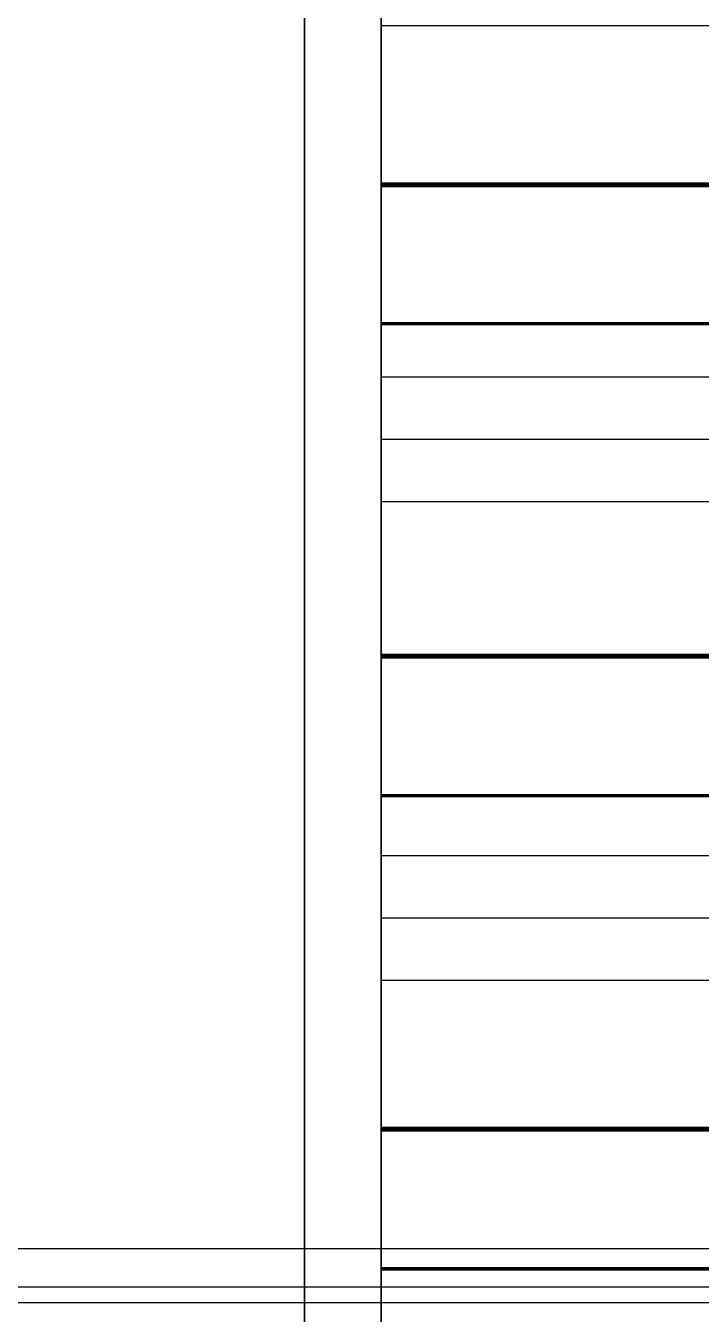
# Model space of a CAD drawing. Header units: millimetres. Extents: x -85 to 1059, y -155 to 155.
# Drawn here: x 998.18 to 1002.59, y 19.82 to 28.23 of the extents above; entities that cross this region are included whole.
import ezdxf

# ---------------------------------------------------------------- set-up
doc = ezdxf.new("R2010")
doc.units = ezdxf.units.MM
doc.header["$MEASUREMENT"] = 0
doc.layers.add('Default', color=7, linetype='Continuous', true_color=0x000000)

msp = doc.modelspace()

# ---------------------------------------------------------------- linework, layer by layer
at = {"layer": 'Default'}
for points, knots in [([(1000, 0, -154), (1000, -154, -154), (1000, -154), (1000, -154, 154), (1000, 0, 154), (1000, 154, 154), (1000, 154), (1000, 154, -154), (1000, 0, -154)], [0, 0, 0, 241.902634, 241.902634, 483.805269, 483.805269, 725.707903, 725.707903, 967.610537, 967.610537, 967.610537]), ([(1000, 0, -150), (1000, -150, -150), (1000, -150), (1000, -150, 150), (1000, 0, 150), (1000, 150, 150), (1000, 150), (1000, 150, -150), (1000, 0, -150)], [0, 0, 0, 235.619449, 235.619449, 471.238898, 471.238898, 706.858347, 706.858347, 942.477796, 942.477796, 942.477796])]:
    msp.add_rational_spline(points, [1, 0.707106781187, 1, 0.707106781187, 1, 0.707106781187, 1, 0.707106781187, 1], degree=2, knots=knots, dxfattribs=at)
for points, degree, knots in [([(1000.5, 0.0018, 150.0005), (1000.5, 82.8446, 150.0005), (1000.5, 150.0018, 82.8432), (1000.5, 150.0018, 0.0004), (1000.5, 150.0018, -82.8427), (1000.5, 82.8446, -150), (1000.5, 0.0018, -150), (1000.5, -82.8411, -150), (1000.5, -149.9983, -82.8427), (1000.5, -149.9983, 0.0004), (1000.5, -149.9983, 82.8432), (1000.5, -82.8411, 150.0005), (1000.5, 0.0018, 150.0005)], 3, [-5, -5, -5, -5, -4, -4, -4, -3, -3, -3, -2, -2, -2, -1, -1, -1, -1]), ([(1000.5, 0.3488, 139.7504), (1000.5, -76.9709, 139.7504), (1000.5, -139.6511, 77.0702), (1000.5, -139.6511, -0.2498), (1000.5, -139.6511, -77.5699), (1000.5, -76.9709, -140.2497), (1000.5, 0.3488, -140.2497), (1000.5, 77.6689, -140.2497), (1000.5, 140.349, -77.5699), (1000.5, 140.349, -0.2498), (1000.5, 140.349, 77.0702), (1000.5, 77.6689, 139.7504), (1000.5, 0.3488, 139.7504)], 3, [20636, 20636, 20636, 20636, 20637, 20637, 20637, 20638, 20638, 20638, 20639, 20639, 20639, 20640, 20640, 20640, 20640]), ([(1000.5, 0.0018, 140.0004), (1000.5, -77.318, 140.0004), (1000.5, -139.9981, 77.3202), (1000.5, -139.9981, 0.0002), (1000.5, -139.9981, -77.3199), (1000.5, -77.318, -139.9997), (1000.5, 0.0018, -139.9997), (1000.5, 77.3215, -139.9997), (1000.5, 140.002, -77.3199), (1000.5, 140.002, 0.0002), (1000.5, 140.002, 77.3202), (1000.5, 77.3215, 140.0004), (1000.5, 0.0018, 140.0004)], 3, [-1, -1, -1, -1, 0, 0, 0, 1, 1, 1, 2, 2, 2, 3, 3, 3, 3]), ([(1000.5, 28.2419, -152.7159), (1000.5, 28.2373, -152.7078), (1000.5, 28.2327, -152.6997), (1000.5, 28.2058, -152.6533), (1000.5, 28.1788, -152.6069), (1000.5, 28.152, -152.5607), (1000.5, 28.1251, -152.5145), (1000.5, 28.0987, -152.4686), (1000.5, 28.0722, -152.4228), (1000.5, 28.0458, -152.3769), (1000.5, 28.0193, -152.3311), (1000.5, 27.9934, -152.2856), (1000.5, 27.9675, -152.24), (1000.5, 27.9417, -152.1947), (1000.5, 27.9159, -152.1494), (1000.5, 27.8904, -152.1042), (1000.5, 27.8648, -152.0591), (1000.5, 27.8392, -152.0141), (1000.5, 27.8136, -151.9691), (1000.5, 27.7888, -151.9245), (1000.5, 27.7639, -151.8799), (1000.5, 27.7389, -151.8354), (1000.5, 27.7138, -151.791), (1000.5, 27.6895, -151.7467), (1000.5, 27.6651, -151.7024), (1000.5, 27.6406, -151.6583), (1000.5, 27.6161, -151.6142), (1000.5, 27.5919, -151.5703), (1000.5, 27.5678, -151.5264), (1000.5, 27.5439, -151.4828), (1000.5, 27.5201, -151.4392), (1000.5, 27.4965, -151.3957), (1000.5, 27.4729, -151.3521), (1000.5, 27.4494, -151.3089), (1000.5, 27.4259, -151.2657), (1000.5, 27.4028, -151.2228), (1000.5, 27.3797, -151.1799), (1000.5, 27.3566, -151.1371), (1000.5, 27.3335, -151.0942), (1000.5, 27.3108, -151.0519), (1000.5, 27.288, -151.0096), (1000.5, 27.2656, -150.9672), (1000.5, 27.2432, -150.9249), (1000.5, 27.2243, -150.8887), (1000.5, 27.2055, -150.8526)], 2, [9784, 9784, 9784, 9785, 9785, 9786, 9786, 9787, 9787, 9788, 9788, 9789, 9789, 9790, 9790, 9791, 9791, 9792, 9792, 9793, 9793, 9794, 9794, 9795, 9795, 9796, 9796, 9797, 9797, 9798, 9798, 9799, 9799, 9800, 9800, 9801, 9801, 9802, 9802, 9803, 9803, 9804, 9804, 9805, 9805, 9806, 9806, 9806]), ([(1000.5, 27.2055, 150.3533), (1000.5, 27.2243, 150.3891), (1000.5, 27.2432, 150.4249), (1000.5, 27.2656, 150.4673), (1000.5, 27.288, 150.5096), (1000.5, 27.3108, 150.5521), (1000.5, 27.3335, 150.5946), (1000.5, 27.3566, 150.6377), (1000.5, 27.3797, 150.6807), (1000.5, 27.4028, 150.7234), (1000.5, 27.4259, 150.7661), (1000.5, 27.4494, 150.8095), (1000.5, 27.4729, 150.8529), (1000.5, 27.4965, 150.8963), (1000.5, 27.5201, 150.9396), (1000.5, 27.5439, 150.983), (1000.5, 27.5678, 151.0264), (1000.5, 27.5919, 151.0705), (1000.5, 27.6161, 151.1146), (1000.5, 27.6406, 151.1587), (1000.5, 27.6651, 151.2028), (1000.5, 27.6895, 151.2469), (1000.5, 27.7138, 151.291), (1000.5, 27.7389, 151.3355), (1000.5, 27.7639, 151.3799), (1000.5, 27.7888, 151.4247), (1000.5, 27.8136, 151.4695), (1000.5, 27.8392, 151.5143), (1000.5, 27.8648, 151.5591), (1000.5, 27.8904, 151.6043), (1000.5, 27.9159, 151.6494), (1000.5, 27.9417, 151.6949), (1000.5, 27.9675, 151.7405), (1000.5, 27.9934, 151.786), (1000.5, 28.0193, 151.8315), (1000.5, 28.0458, 151.8772), (1000.5, 28.0722, 151.9228), (1000.5, 28.0987, 151.9691), (1000.5, 28.1251, 152.0153), (1000.5, 28.152, 152.0615), (1000.5, 28.1788, 152.1077), (1000.5, 28.2058, 152.1537), (1000.5, 28.2327, 152.1998)], 2, [648, 648, 648, 649, 649, 650, 650, 651, 651, 652, 652, 653, 653, 654, 654, 655, 655, 656, 656, 657, 657, 658, 658, 659, 659, 660, 660, 661, 661, 662, 662, 663, 663, 664, 664, 665, 665, 666, 666, 667, 667, 668, 668, 669, 669, 669]), ([(1000.5, 27.2055, -150.8526), (1000.5, 27.2023, -150.8476), (1000.5, 27.1991, -150.8427), (1000.5, 27.1977, -150.8406), (1000.5, 27.1963, -150.8385)], 2, [9806, 9806, 9806, 9807.5, 9807.5, 9809, 9809, 9809]), ([(1000.5, 26.2939, 150.4835), (1000.5, 26.4389, 150.4585), (1000.5, 26.5839, 150.4334), (1000.5, 26.7375, 150.4064), (1000.5, 26.8911, 150.3794), (1000.5, 27.0363, 150.3539), (1000.5, 27.1815, 150.3283)], 2, [636, 636, 636, 637, 637, 638, 638, 639, 639, 639]), ([(1000.5, 27.1815, -150.8279), (1000.5, 27.0363, -150.8536), (1000.5, 26.8911, -150.8794), (1000.5, 26.7375, -150.9062), (1000.5, 26.5839, -150.933), (1000.5, 26.4389, -150.9582), (1000.5, 26.2939, -150.9835)], 2, [9815, 9815, 9815, 9816, 9816, 9817, 9817, 9818, 9818, 9818]), ([(1000.5, 25.9383, 152.6196), (1000.5, 25.9399, 152.6106), (1000.5, 25.9414, 152.6016), (1000.5, 25.9512, 152.5488), (1000.5, 25.9609, 152.4961), (1000.5, 25.9702, 152.4434), (1000.5, 25.9795, 152.3906), (1000.5, 25.9889, 152.3384), (1000.5, 25.9982, 152.2862), (1000.5, 26.0076, 152.2342), (1000.5, 26.0169, 152.1821), (1000.5, 26.0258, 152.1304), (1000.5, 26.0346, 152.0788), (1000.5, 26.0434, 152.0274), (1000.5, 26.0522, 151.9761), (1000.5, 26.061, 151.9251), (1000.5, 26.0699, 151.8742), (1000.5, 26.0785, 151.8232), (1000.5, 26.0871, 151.7722), (1000.5, 26.0954, 151.7214), (1000.5, 26.1037, 151.6706), (1000.5, 26.112, 151.6203), (1000.5, 26.1203, 151.5701), (1000.5, 26.1282, 151.5201), (1000.5, 26.1362, 151.4702), (1000.5, 26.1441, 151.4207), (1000.5, 26.1521, 151.3711), (1000.5, 26.1598, 151.3215), (1000.5, 26.1676, 151.272), (1000.5, 26.1752, 151.2229), (1000.5, 26.1827, 151.1739), (1000.5, 26.1903, 151.125), (1000.5, 26.1979, 151.0762), (1000.5, 26.2052, 151.0275), (1000.5, 26.2124, 150.9788), (1000.5, 26.2196, 150.9306), (1000.5, 26.2268, 150.8825), (1000.5, 26.2339, 150.8343), (1000.5, 26.241, 150.7862), (1000.5, 26.248, 150.7386), (1000.5, 26.2551, 150.6909), (1000.5, 26.2618, 150.6435), (1000.5, 26.2685, 150.596), (1000.5, 26.2743, 150.5556), (1000.5, 26.2801, 150.5153)], 2, [605, 605, 605, 606, 606, 607, 607, 608, 608, 609, 609, 610, 610, 611, 611, 612, 612, 613, 613, 614, 614, 615, 615, 616, 616, 617, 617, 618, 618, 619, 619, 620, 620, 621, 621, 622, 622, 623, 623, 624, 624, 625, 625, 626, 626, 627, 627, 627]), ([(1000.5, 26.2801, -151.0148), (1000.5, 26.2743, -151.0551), (1000.5, 26.2685, -151.0953), (1000.5, 26.2618, -151.1427), (1000.5, 26.2551, -151.1902), (1000.5, 26.248, -151.238), (1000.5, 26.241, -151.2858), (1000.5, 26.2339, -151.3338), (1000.5, 26.2268, -151.3817), (1000.5, 26.2196, -151.4301), (1000.5, 26.2124, -151.4784), (1000.5, 26.2052, -151.5269), (1000.5, 26.1979, -151.5754), (1000.5, 26.1903, -151.6244), (1000.5, 26.1827, -151.6735), (1000.5, 26.1752, -151.7225), (1000.5, 26.1676, -151.7716), (1000.5, 26.1598, -151.8209), (1000.5, 26.1521, -151.8703), (1000.5, 26.1441, -151.9201), (1000.5, 26.1362, -151.9698), (1000.5, 26.1282, -152.0199), (1000.5, 26.1203, -152.07), (1000.5, 26.112, -152.1203), (1000.5, 26.1037, -152.1705), (1000.5, 26.0954, -152.2212), (1000.5, 26.0871, -152.2718), (1000.5, 26.0785, -152.3226), (1000.5, 26.0699, -152.3734), (1000.5, 26.061, -152.4245), (1000.5, 26.0522, -152.4757), (1000.5, 26.0434, -152.527), (1000.5, 26.0346, -152.5784), (1000.5, 26.0258, -152.6302), (1000.5, 26.0169, -152.6821), (1000.5, 26.0076, -152.7339), (1000.5, 25.9982, -152.7858), (1000.5, 25.9889, -152.8382), (1000.5, 25.9795, -152.8906), (1000.5, 25.9702, -152.9431), (1000.5, 25.9609, -152.9957), (1000.5, 25.9512, -153.0483), (1000.5, 25.9414, -153.1008), (1000.5, 25.9399, -153.11), (1000.5, 25.9383, -153.1192)], 2, [9827, 9827, 9827, 9828, 9828, 9829, 9829, 9830, 9830, 9831, 9831, 9832, 9832, 9833, 9833, 9834, 9834, 9835, 9835, 9836, 9836, 9837, 9837, 9838, 9838, 9839, 9839, 9840, 9840, 9841, 9841, 9842, 9842, 9843, 9843, 9844, 9844, 9845, 9845, 9846, 9846, 9847, 9847, 9848, 9848, 9849, 9849, 9849]), ([(1000.5, 24.1275, 150.8694), (1000.5, 24.1458, 150.906), (1000.5, 24.1642, 150.9425), (1000.5, 24.1859, 150.9852), (1000.5, 24.2075, 151.0278), (1000.5, 24.2292, 151.0709), (1000.5, 24.2509, 151.1139), (1000.5, 24.2732, 151.157), (1000.5, 24.2954, 151.2), (1000.5, 24.3176, 151.2436), (1000.5, 24.3398, 151.2871), (1000.5, 24.3624, 151.3309), (1000.5, 24.385, 151.3746), (1000.5, 24.4079, 151.4184), (1000.5, 24.4309, 151.4621), (1000.5, 24.4536, 151.5066), (1000.5, 24.4764, 151.551), (1000.5, 24.4996, 151.5951), (1000.5, 24.5229, 151.6392), (1000.5, 24.5464, 151.6838), (1000.5, 24.5698, 151.7285), (1000.5, 24.5937, 151.7733), (1000.5, 24.6175, 151.8181), (1000.5, 24.6413, 151.8629), (1000.5, 24.6651, 151.9077), (1000.5, 24.6891, 151.9528), (1000.5, 24.7131, 151.998), (1000.5, 24.7376, 152.0435), (1000.5, 24.7621, 152.089), (1000.5, 24.7868, 152.1349), (1000.5, 24.8115, 152.1807), (1000.5, 24.8364, 152.2266), (1000.5, 24.8612, 152.2724), (1000.5, 24.8863, 152.3185), (1000.5, 24.9113, 152.3645), (1000.5, 24.9366, 152.4107), (1000.5, 24.9618, 152.4569), (1000.5, 24.9875, 152.5035), (1000.5, 25.0133, 152.5501), (1000.5, 25.039, 152.5968), (1000.5, 25.0648, 152.6436), (1000.5, 25.0909, 152.6905), (1000.5, 25.117, 152.7374), (1000.5, 25.1214, 152.7453), (1000.5, 25.1258, 152.7533)], 2, [581, 581, 581, 582, 582, 583, 583, 584, 584, 585, 585, 586, 586, 587, 587, 588, 588, 589, 589, 590, 590, 591, 591, 592, 592, 593, 593, 594, 594, 595, 595, 596, 596, 597, 597, 598, 598, 599, 599, 600, 600, 601, 601, 602, 602, 603, 603, 603]), ([(1000.5, 25.1258, -153.2529), (1000.5, 25.1214, -153.2448), (1000.5, 25.117, -153.2366), (1000.5, 25.0909, -153.1899), (1000.5, 25.0648, -153.1432), (1000.5, 25.039, -153.0964), (1000.5, 25.0133, -153.0497), (1000.5, 24.9875, -153.0031), (1000.5, 24.9618, -152.9565), (1000.5, 24.9366, -152.9103), (1000.5, 24.9113, -152.8641), (1000.5, 24.8863, -152.8179), (1000.5, 24.8612, -152.7717), (1000.5, 24.8364, -152.7258), (1000.5, 24.8115, -152.68), (1000.5, 24.7868, -152.6343), (1000.5, 24.7621, -152.5886), (1000.5, 24.7376, -152.5433), (1000.5, 24.7131, -152.4979), (1000.5, 24.6891, -152.4528), (1000.5, 24.6651, -152.4076), (1000.5, 24.6413, -152.3626), (1000.5, 24.6175, -152.3177), (1000.5, 24.5937, -152.2729), (1000.5, 24.5698, -152.2281), (1000.5, 24.5464, -152.1834), (1000.5, 24.5229, -152.1388), (1000.5, 24.4996, -152.0945), (1000.5, 24.4764, -152.0503), (1000.5, 24.4536, -152.0062), (1000.5, 24.4309, -151.9621), (1000.5, 24.4079, -151.9181), (1000.5, 24.385, -151.8742), (1000.5, 24.3624, -151.8305), (1000.5, 24.3398, -151.7867), (1000.5, 24.3176, -151.7433), (1000.5, 24.2954, -151.6999), (1000.5, 24.2732, -151.6567), (1000.5, 24.2509, -151.6135), (1000.5, 24.2292, -151.5707), (1000.5, 24.2075, -151.5278), (1000.5, 24.1859, -151.4847), (1000.5, 24.1642, -151.4417), (1000.5, 24.1458, -151.4054), (1000.5, 24.1275, -151.369)], 2, [9851, 9851, 9851, 9852, 9852, 9853, 9853, 9854, 9854, 9855, 9855, 9856, 9856, 9857, 9857, 9858, 9858, 9859, 9859, 9860, 9860, 9861, 9861, 9862, 9862, 9863, 9863, 9864, 9864, 9865, 9865, 9866, 9866, 9867, 9867, 9868, 9868, 9869, 9869, 9870, 9870, 9871, 9871, 9872, 9872, 9873, 9873, 9873]), ([(1000.5, 23.2134, 150.9816), (1000.5, 23.3591, 150.9596), (1000.5, 23.5048, 150.9375), (1000.5, 23.6592, 150.9139), (1000.5, 23.8135, 150.8903), (1000.5, 23.959, 150.8671), (1000.5, 24.1045, 150.844)], 2, [569, 569, 569, 570, 570, 571, 571, 572, 572, 572]), ([(1000.5, 24.1045, -151.344), (1000.5, 23.959, -151.3667), (1000.5, 23.8135, -151.3895), (1000.5, 23.6592, -151.4133), (1000.5, 23.5048, -151.4371), (1000.5, 23.3591, -151.4592), (1000.5, 23.2134, -151.4812)], 2, [9882, 9882, 9882, 9883, 9883, 9884, 9884, 9885, 9885, 9885]), ([(1000.5, 23.2, 151.0067), (1000.5, 23.2007, 151.0042), (1000.5, 23.2014, 151.0017), (1000.5, 23.2021, 150.9993), (1000.5, 23.2028, 150.9968)], 2, [561, 561, 561, 562, 562, 563, 563, 563]), ([(1000.5, 23.2, -151.5066), (1000.5, 23.1931, -151.5497), (1000.5, 23.1863, -151.5927), (1000.5, 23.1783, -151.6401), (1000.5, 23.1704, -151.6876), (1000.5, 23.1624, -151.735), (1000.5, 23.1545, -151.7825), (1000.5, 23.1466, -151.8305), (1000.5, 23.1386, -151.8784), (1000.5, 23.1305, -151.9264), (1000.5, 23.1224, -151.9744), (1000.5, 23.1141, -152.0229), (1000.5, 23.1058, -152.0714), (1000.5, 23.0972, -152.1201), (1000.5, 23.0885, -152.1688), (1000.5, 23.0799, -152.2176), (1000.5, 23.0712, -152.2665), (1000.5, 23.0626, -152.3161), (1000.5, 23.054, -152.3656), (1000.5, 23.045, -152.415), (1000.5, 23.036, -152.4644), (1000.5, 23.027, -152.5143), (1000.5, 23.018, -152.5642), (1000.5, 23.0086, -152.6142), (1000.5, 22.9993, -152.6641), (1000.5, 22.9898, -152.7145), (1000.5, 22.9802, -152.765), (1000.5, 22.9709, -152.8156), (1000.5, 22.9615, -152.8662), (1000.5, 22.9517, -152.9174), (1000.5, 22.9418, -152.9685), (1000.5, 22.9319, -153.0197), (1000.5, 22.922, -153.0708), (1000.5, 22.912, -153.1223), (1000.5, 22.9019, -153.1738), (1000.5, 22.8917, -153.2255), (1000.5, 22.8815, -153.2772), (1000.5, 22.871, -153.3292), (1000.5, 22.8606, -153.3813), (1000.5, 22.8502, -153.4337), (1000.5, 22.8398, -153.4861), (1000.5, 22.8291, -153.5386), (1000.5, 22.8183, -153.5912), (1000.5, 22.8164, -153.6004), (1000.5, 22.8144, -153.6095)], 2, [9893, 9893, 9893, 9894.045455, 9894.045455, 9895.090909, 9895.090909, 9896.136364, 9896.136364, 9897.181818, 9897.181818, 9898.227273, 9898.227273, 9899.272727, 9899.272727, 9900.318182, 9900.318182, 9901.363636, 9901.363636, 9902.409091, 9902.409091, 9903.454545, 9903.454545, 9904.5, 9904.5, 9905.545455, 9905.545455, 9906.590909, 9906.590909, 9907.636364, 9907.636364, 9908.681818, 9908.681818, 9909.727273, 9909.727273, 9910.772727, 9910.772727, 9911.818182, 9911.818182, 9912.863636, 9912.863636, 9913.909091, 9913.909091, 9914.954545, 9914.954545, 9916, 9916, 9916]), ([(1000.5, 22.8144, 153.1103), (1000.5, 22.8164, 153.1009), (1000.5, 22.8183, 153.0916), (1000.5, 22.8291, 153.0392), (1000.5, 22.8398, 152.9868), (1000.5, 22.8502, 152.9344), (1000.5, 22.8606, 152.882), (1000.5, 22.871, 152.83), (1000.5, 22.8815, 152.778), (1000.5, 22.8917, 152.7259), (1000.5, 22.9019, 152.6739), (1000.5, 22.912, 152.6226), (1000.5, 22.922, 152.5712), (1000.5, 22.9319, 152.5199), (1000.5, 22.9418, 152.4686), (1000.5, 22.9517, 152.4176), (1000.5, 22.9615, 152.3666), (1000.5, 22.9709, 152.316), (1000.5, 22.9802, 152.2654), (1000.5, 22.9898, 152.2151), (1000.5, 22.9993, 152.1648), (1000.5, 23.0086, 152.1146), (1000.5, 23.018, 152.0643), (1000.5, 23.027, 152.0146), (1000.5, 23.036, 151.9648), (1000.5, 23.045, 151.9153), (1000.5, 23.054, 151.8657), (1000.5, 23.0626, 151.8165), (1000.5, 23.0712, 151.7673), (1000.5, 23.0799, 151.7184), (1000.5, 23.0885, 151.6695), (1000.5, 23.0972, 151.6205), (1000.5, 23.1058, 151.5715), (1000.5, 23.1141, 151.5233), (1000.5, 23.1224, 151.4752), (1000.5, 23.1305, 151.4268), (1000.5, 23.1386, 151.3785), (1000.5, 23.1466, 151.3307), (1000.5, 23.1545, 151.2829), (1000.5, 23.1624, 151.2353), (1000.5, 23.1704, 151.1876), (1000.5, 23.1783, 151.1406), (1000.5, 23.1863, 151.0935), (1000.5, 23.1926, 151.0531), (1000.5, 23.199, 151.0127)], 2, [538, 538, 538, 539, 539, 540, 540, 541, 541, 542, 542, 543, 543, 544, 544, 545, 545, 546, 546, 547, 547, 548, 548, 549, 549, 550, 550, 551, 551, 552, 552, 553, 553, 554, 554, 555, 555, 556, 556, 557, 557, 558, 558, 559, 559, 560, 560, 560]), ([(1000.5, 21.0371, 151.3178), (1000.5, 21.0562, 151.3572), (1000.5, 21.0752, 151.3965), (1000.5, 21.0959, 151.4399), (1000.5, 21.1165, 151.4833), (1000.5, 21.1375, 151.5267), (1000.5, 21.1585, 151.5701), (1000.5, 21.1797, 151.6135), (1000.5, 21.2008, 151.6568), (1000.5, 21.2223, 151.7009), (1000.5, 21.2439, 151.745), (1000.5, 21.2654, 151.7891), (1000.5, 21.2869, 151.8332), (1000.5, 21.3088, 151.8777), (1000.5, 21.3306, 151.9221), (1000.5, 21.3527, 151.9666), (1000.5, 21.3747, 152.011), (1000.5, 21.3971, 152.0558), (1000.5, 21.4195, 152.1006), (1000.5, 21.4419, 152.1458), (1000.5, 21.4643, 152.1909), (1000.5, 21.4871, 152.2361), (1000.5, 21.5099, 152.2813), (1000.5, 21.533, 152.3268), (1000.5, 21.5561, 152.3723), (1000.5, 21.5794, 152.418), (1000.5, 21.6026, 152.4636), (1000.5, 21.6263, 152.5095), (1000.5, 21.6499, 152.5554), (1000.5, 21.6735, 152.6016), (1000.5, 21.6972, 152.6478), (1000.5, 21.721, 152.694), (1000.5, 21.7448, 152.7402), (1000.5, 21.769, 152.787), (1000.5, 21.7931, 152.8337), (1000.5, 21.8177, 152.8806), (1000.5, 21.8422, 152.9275), (1000.5, 21.8665, 152.9745), (1000.5, 21.8909, 153.0214), (1000.5, 21.9159, 153.0685), (1000.5, 21.9409, 153.1156), (1000.5, 21.9662, 153.1632), (1000.5, 21.9914, 153.2108), (1000.5, 21.9956, 153.2191), (1000.5, 21.9999, 153.2274)], 2, [513, 513, 513, 514.045455, 514.045455, 515.090909, 515.090909, 516.136364, 516.136364, 517.181818, 517.181818, 518.227273, 518.227273, 519.272727, 519.272727, 520.318182, 520.318182, 521.363636, 521.363636, 522.409091, 522.409091, 523.454545, 523.454545, 524.5, 524.5, 525.545455, 525.545455, 526.590909, 526.590909, 527.636364, 527.636364, 528.681818, 528.681818, 529.727273, 529.727273, 530.772727, 530.772727, 531.818182, 531.818182, 532.863636, 532.863636, 533.909091, 533.909091, 534.954545, 534.954545, 536, 536, 536]), ([(1000.5, 21.9999, -153.7267), (1000.5, 21.9956, -153.7184), (1000.5, 21.9914, -153.7101), (1000.5, 21.9662, -153.6626), (1000.5, 21.9409, -153.6152), (1000.5, 21.9159, -153.5681), (1000.5, 21.8909, -153.521), (1000.5, 21.8665, -153.4739), (1000.5, 21.8422, -153.4268), (1000.5, 21.8177, -153.38), (1000.5, 21.7931, -153.3333), (1000.5, 21.769, -153.2867), (1000.5, 21.7448, -153.2402), (1000.5, 21.721, -153.1936), (1000.5, 21.6972, -153.147), (1000.5, 21.6735, -153.1012), (1000.5, 21.6499, -153.0553), (1000.5, 21.6263, -153.0093), (1000.5, 21.6026, -152.9632), (1000.5, 21.5794, -152.9176), (1000.5, 21.5561, -152.8719), (1000.5, 21.533, -152.8264), (1000.5, 21.5099, -152.7809), (1000.5, 21.4871, -152.7355), (1000.5, 21.4643, -152.6902), (1000.5, 21.4419, -152.6454), (1000.5, 21.4195, -152.6006), (1000.5, 21.3971, -152.5558), (1000.5, 21.3747, -152.511), (1000.5, 21.3527, -152.4664), (1000.5, 21.3306, -152.4217), (1000.5, 21.3088, -152.3773), (1000.5, 21.2869, -152.3328), (1000.5, 21.2654, -152.2887), (1000.5, 21.2439, -152.2446), (1000.5, 21.2223, -152.2007), (1000.5, 21.2008, -152.1568), (1000.5, 21.1797, -152.1132), (1000.5, 21.1585, -152.0697), (1000.5, 21.1375, -152.0263), (1000.5, 21.1165, -151.9829), (1000.5, 21.0959, -151.9395), (1000.5, 21.0752, -151.8961), (1000.5, 21.0576, -151.8594), (1000.5, 21.04, -151.8227)], 2, [9918, 9918, 9918, 9919, 9919, 9920, 9920, 9921, 9921, 9922, 9922, 9923, 9923, 9924, 9924, 9925, 9925, 9926, 9926, 9927, 9927, 9928, 9928, 9929, 9929, 9930, 9930, 9931, 9931, 9932, 9932, 9933, 9933, 9934, 9934, 9935, 9935, 9936, 9936, 9937, 9937, 9938, 9938, 9939, 9939, 9940, 9940, 9940]), ([(1000.5, 21.0318, -151.8082), (1000.5, 21.0304, -151.8067), (1000.5, 21.029, -151.8051), (1000.5, 21.0278, -151.8037), (1000.5, 21.0265, -151.8022)], 2, [9943, 9943, 9943, 9944, 9944, 9945, 9945, 9945]), ([(1000.5, 20.1238, 151.4166), (1000.5, 20.27, 151.3972), (1000.5, 20.4162, 151.3778), (1000.5, 20.5708, 151.3575), (1000.5, 20.7253, 151.3372), (1000.5, 20.8713, 151.3173), (1000.5, 21.0174, 151.2974)], 2, [502, 502, 502, 503, 503, 504, 504, 505, 505, 505]), ([(1000.5, 21.0174, -151.797), (1000.5, 20.8713, -151.8167), (1000.5, 20.7253, -151.8365), (1000.5, 20.5708, -151.8573), (1000.5, 20.4162, -151.8781), (1000.5, 20.27, -151.8971), (1000.5, 20.1238, -151.9162)], 2, [9949, 9949, 9949, 9950, 9950, 9951, 9951, 9952, 9952, 9952]), ([(1000.5, 20.1129, 151.4318), (1000.5, 20.1137, 151.4297), (1000.5, 20.1146, 151.4275), (1000.5, 20.1153, 151.4258), (1000.5, 20.116, 151.424)], 2, [496, 496, 496, 497, 497, 498, 498, 498]), ([(1000.5, 19.6814, 153.5361), (1000.5, 19.6833, 153.5271), (1000.5, 19.6853, 153.5181), (1000.5, 19.6973, 153.4657), (1000.5, 19.7093, 153.4133), (1000.5, 19.7207, 153.3613), (1000.5, 19.7322, 153.3093), (1000.5, 19.7437, 153.2572), (1000.5, 19.7551, 153.2052), (1000.5, 19.7664, 153.1539), (1000.5, 19.7777, 153.1025), (1000.5, 19.7888, 153.0512), (1000.5, 19.7999, 152.9999), (1000.5, 19.8109, 152.9489), (1000.5, 19.8218, 152.8979), (1000.5, 19.8326, 152.8473), (1000.5, 19.8433, 152.7967), (1000.5, 19.8539, 152.746), (1000.5, 19.8645, 152.6954), (1000.5, 19.8751, 152.6451), (1000.5, 19.8857, 152.5949), (1000.5, 19.8957, 152.5451), (1000.5, 19.9058, 152.4954), (1000.5, 19.9162, 152.4455), (1000.5, 19.9266, 152.3956), (1000.5, 19.9365, 152.3463), (1000.5, 19.9463, 152.2971), (1000.5, 19.956, 152.2481), (1000.5, 19.9657, 152.1991), (1000.5, 19.9754, 152.1502), (1000.5, 19.9851, 152.1013), (1000.5, 19.9947, 152.0528), (1000.5, 20.0042, 152.0043), (1000.5, 20.0134, 151.956), (1000.5, 20.0225, 151.9077), (1000.5, 20.0317, 151.8599), (1000.5, 20.0409, 151.8121), (1000.5, 20.0499, 151.7644), (1000.5, 20.0589, 151.7168), (1000.5, 20.0679, 151.6694), (1000.5, 20.0769, 151.6219), (1000.5, 20.0855, 151.5746), (1000.5, 20.0942, 151.5274), (1000.5, 20.1016, 151.4875), (1000.5, 20.109, 151.4476)], 2, [471, 471, 471, 472, 472, 473, 473, 474, 474, 475, 475, 476, 476, 477, 477, 478, 478, 479, 479, 480, 480, 481, 481, 482, 482, 483, 483, 484, 484, 485, 485, 486, 486, 487, 487, 488, 488, 489, 489, 490, 490, 491, 491, 492, 492, 493, 493, 493]), ([(1000.5, 20.109, -151.9472), (1000.5, 20.1016, -151.9873), (1000.5, 20.0942, -152.0273), (1000.5, 20.0855, -152.0742), (1000.5, 20.0769, -152.1212), (1000.5, 20.0679, -152.1688), (1000.5, 20.0589, -152.2164), (1000.5, 20.0499, -152.264), (1000.5, 20.0409, -152.3117), (1000.5, 20.0317, -152.3596), (1000.5, 20.0225, -152.4076), (1000.5, 20.0134, -152.4558), (1000.5, 20.0042, -152.5039), (1000.5, 19.9947, -152.5524), (1000.5, 19.9851, -152.6009), (1000.5, 19.9754, -152.6498), (1000.5, 19.9657, -152.6987), (1000.5, 19.956, -152.7477), (1000.5, 19.9463, -152.7967), (1000.5, 19.9365, -152.8461), (1000.5, 19.9266, -152.8955), (1000.5, 19.9162, -152.9452), (1000.5, 19.9058, -152.995), (1000.5, 19.8957, -153.0447), (1000.5, 19.8857, -153.0945), (1000.5, 19.8751, -153.1447), (1000.5, 19.8645, -153.195), (1000.5, 19.8539, -153.2455), (1000.5, 19.8433, -153.2959), (1000.5, 19.8326, -153.3465), (1000.5, 19.8218, -153.3972), (1000.5, 19.8109, -153.4483), (1000.5, 19.7999, -153.4995), (1000.5, 19.7888, -153.5506), (1000.5, 19.7777, -153.6018), (1000.5, 19.7664, -153.6535), (1000.5, 19.7551, -153.7051), (1000.5, 19.7437, -153.7568), (1000.5, 19.7322, -153.8085), (1000.5, 19.7207, -153.8607), (1000.5, 19.7093, -153.9129), (1000.5, 19.6973, -153.9653), (1000.5, 19.6853, -154.0177), (1000.5, 19.6833, -154.0267), (1000.5, 19.6814, -154.0357)], 2, [9961, 9961, 9961, 9962, 9962, 9963, 9963, 9964, 9964, 9965, 9965, 9966, 9966, 9967, 9967, 9968, 9968, 9969, 9969, 9970, 9970, 9971, 9971, 9972, 9972, 9973, 9973, 9974, 9974, 9975, 9975, 9976, 9976, 9977, 9977, 9978, 9978, 9979, 9979, 9980, 9980, 9981, 9981, 9982, 9982, 9983, 9983, 9983])]:
    msp.add_open_spline(points, degree=degree, knots=knots, dxfattribs=at)
for points in [[(1007, 28.2327, 152.1998), (1003.75, 28.2327, 152.1998), (1000.5, 28.2327, 152.1998)], [(1007, 27.2055, 150.3533), (1003.75, 27.2055, 150.3533), (1000.5, 27.2055, 150.3533)], [(1000.5, 27.2023, 150.3477), (1000.5, 27.2039, 150.3505), (1000.5, 27.2055, 150.3533)], [(1007, 27.2055, -150.8526), (1003.75, 27.2055, -150.8526), (1000.5, 27.2055, -150.8526)], [(1007, 27.2023, 150.3477), (1003.75, 27.2023, 150.3477), (1000.5, 27.2023, 150.3477)], [(1000.5, 27.1991, 150.3431), (1000.5, 27.2007, 150.3454), (1000.5, 27.2023, 150.3477)], [(1007, 27.1991, 150.3431), (1003.75, 27.1991, 150.3431), (1000.5, 27.1991, 150.3431)], [(1000.5, 27.1963, 150.3389), (1000.5, 27.1977, 150.341), (1000.5, 27.1991, 150.3431)], [(1007, 27.1963, 150.3389), (1003.75, 27.1963, 150.3389), (1000.5, 27.1963, 150.3389)], [(1000.5, 27.1938, 150.3353), (1000.5, 27.195, 150.3371), (1000.5, 27.1963, 150.3389)], [(1007, 27.1963, -150.8385), (1003.75, 27.1963, -150.8385), (1000.5, 27.1963, -150.8385)], [(1000.5, 27.1963, -150.8385), (1000.5, 27.195, -150.8369), (1000.5, 27.1938, -150.8353)], [(1007, 27.1938, 150.3353), (1003.75, 27.1938, 150.3353), (1000.5, 27.1938, 150.3353)], [(1000.5, 27.191, 150.3325), (1000.5, 27.1924, 150.3339), (1000.5, 27.1938, 150.3353)], [(1007, 27.1938, -150.8353), (1003.75, 27.1938, -150.8353), (1000.5, 27.1938, -150.8353)], [(1000.5, 27.1938, -150.8353), (1000.5, 27.1924, -150.8339), (1000.5, 27.191, -150.8325)], [(1007, 27.191, 150.3325), (1003.75, 27.191, 150.3325), (1000.5, 27.191, 150.3325)], [(1000.5, 27.1885, 150.3308), (1000.5, 27.1898, 150.3316), (1000.5, 27.191, 150.3325)], [(1007, 27.191, -150.8325), (1003.75, 27.191, -150.8325), (1000.5, 27.191, -150.8325)], [(1000.5, 27.191, -150.8325), (1000.5, 27.1898, -150.8314), (1000.5, 27.1885, -150.8303)], [(1007, 27.1885, 150.3308), (1003.75, 27.1885, 150.3308), (1000.5, 27.1885, 150.3308)], [(1000.5, 27.186, 150.3293), (1000.5, 27.1873, 150.33), (1000.5, 27.1885, 150.3308)], [(1007, 27.1885, -150.8303), (1003.75, 27.1885, -150.8303), (1000.5, 27.1885, -150.8303)], [(1000.5, 27.1885, -150.8303), (1000.5, 27.1873, -150.8296), (1000.5, 27.186, -150.8289)], [(1007, 27.186, 150.3293), (1003.75, 27.186, 150.3293), (1000.5, 27.186, 150.3293)], [(1000.5, 27.1839, 150.3286), (1000.5, 27.185, 150.329), (1000.5, 27.186, 150.3293)], [(1007, 27.186, -150.8289), (1003.75, 27.186, -150.8289), (1000.5, 27.186, -150.8289)], [(1000.5, 27.186, -150.8289), (1000.5, 27.185, -150.8284), (1000.5, 27.1839, -150.8279)], [(1007, 27.1839, 150.3286), (1003.75, 27.1839, 150.3286), (1000.5, 27.1839, 150.3286)], [(1000.5, 27.1815, 150.3283), (1000.5, 27.1827, 150.3285), (1000.5, 27.1839, 150.3286)], [(1007, 27.1839, -150.8279), (1003.75, 27.1839, -150.8279), (1000.5, 27.1839, -150.8279)], [(1000.5, 27.1839, -150.8279), (1000.5, 27.1827, -150.8279), (1000.5, 27.1815, -150.8279)], [(1007, 27.1815, 150.3283), (1003.75, 27.1815, 150.3283), (1000.5, 27.1815, 150.3283)], [(1007, 27.1815, -150.8279), (1003.75, 27.1815, -150.8279), (1000.5, 27.1815, -150.8279)], [(1007, 26.2939, 150.4835), (1003.75, 26.2939, 150.4835), (1000.5, 26.2939, 150.4835)], [(1000.5, 26.2918, 150.4846), (1000.5, 26.2928, 150.484), (1000.5, 26.2939, 150.4835)], [(1007, 26.2939, -150.9835), (1003.75, 26.2939, -150.9835), (1000.5, 26.2939, -150.9835)], [(1000.5, 26.2939, -150.9835), (1000.5, 26.2928, -150.9838), (1000.5, 26.2918, -150.9842)], [(1007, 26.2918, 150.4846), (1003.75, 26.2918, 150.4846), (1000.5, 26.2918, 150.4846)], [(1000.5, 26.2896, 150.4863), (1000.5, 26.2907, 150.4854), (1000.5, 26.2918, 150.4846)], [(1007, 26.2918, -150.9842), (1003.75, 26.2918, -150.9842), (1000.5, 26.2918, -150.9842)], [(1000.5, 26.2918, -150.9842), (1000.5, 26.2907, -150.985), (1000.5, 26.2896, -150.9859)], [(1007, 26.2896, 150.4863), (1003.75, 26.2896, 150.4863), (1000.5, 26.2896, 150.4863)], [(1000.5, 26.2879, 150.4884), (1000.5, 26.2888, 150.4874), (1000.5, 26.2896, 150.4863)], [(1007, 26.2896, -150.9859), (1003.75, 26.2896, -150.9859), (1000.5, 26.2896, -150.9859)], [(1000.5, 26.2896, -150.9859), (1000.5, 26.2888, -150.987), (1000.5, 26.2879, -150.988)], [(1007, 26.2879, 150.4884), (1003.75, 26.2879, 150.4884), (1000.5, 26.2879, 150.4884)], [(1000.5, 26.2861, 150.4913), (1000.5, 26.287, 150.4899), (1000.5, 26.2879, 150.4884)], [(1007, 26.2879, -150.988), (1003.75, 26.2879, -150.988), (1000.5, 26.2879, -150.988)], [(1000.5, 26.2879, -150.988), (1000.5, 26.287, -150.9894), (1000.5, 26.2861, -150.9909)], [(1007, 26.2861, 150.4913), (1003.75, 26.2861, 150.4913), (1000.5, 26.2861, 150.4913)], [(1000.5, 26.2847, 150.4948), (1000.5, 26.2854, 150.493), (1000.5, 26.2861, 150.4913)], [(1007, 26.2861, -150.9909), (1003.75, 26.2861, -150.9909), (1000.5, 26.2861, -150.9909)], [(1000.5, 26.2861, -150.9909), (1000.5, 26.2854, -150.9928), (1000.5, 26.2847, -150.9947)], [(1007, 26.2847, 150.4948), (1003.75, 26.2847, 150.4948), (1000.5, 26.2847, 150.4948)], [(1000.5, 26.2836, 150.499), (1000.5, 26.2842, 150.4969), (1000.5, 26.2847, 150.4948)], [(1007, 26.2847, -150.9947), (1003.75, 26.2847, -150.9947), (1000.5, 26.2847, -150.9947)], [(1000.5, 26.2847, -150.9947), (1000.5, 26.2842, -150.9967), (1000.5, 26.2836, -150.9986)], [(1007, 26.2836, 150.499), (1003.75, 26.2836, 150.499), (1000.5, 26.2836, 150.499)], [(1000.5, 26.2822, 150.5036), (1000.5, 26.2829, 150.5013), (1000.5, 26.2836, 150.499)], [(1007, 26.2836, -150.9986), (1003.75, 26.2836, -150.9986), (1000.5, 26.2836, -150.9986)], [(1000.5, 26.2836, -150.9986), (1000.5, 26.2829, -151.0009), (1000.5, 26.2822, -151.0032)], [(1007, 26.2822, 150.5036), (1003.75, 26.2822, 150.5036), (1000.5, 26.2822, 150.5036)], [(1000.5, 26.2808, 150.5089), (1000.5, 26.2815, 150.5063), (1000.5, 26.2822, 150.5036)], [(1007, 26.2822, -151.0032), (1003.75, 26.2822, -151.0032), (1000.5, 26.2822, -151.0032)], [(1000.5, 26.2822, -151.0032), (1000.5, 26.2815, -151.006), (1000.5, 26.2808, -151.0089)], [(1007, 26.2808, 150.5089), (1003.75, 26.2808, 150.5089), (1000.5, 26.2808, 150.5089)], [(1000.5, 26.2801, 150.5153), (1000.5, 26.2805, 150.5121), (1000.5, 26.2808, 150.5089)], [(1007, 26.2808, -151.0089), (1003.75, 26.2808, -151.0089), (1000.5, 26.2808, -151.0089)], [(1000.5, 26.2808, -151.0089), (1000.5, 26.2805, -151.0119), (1000.5, 26.2801, -151.0148)], [(1007, 26.2801, 150.5153), (1003.75, 26.2801, 150.5153), (1000.5, 26.2801, 150.5153)], [(1007, 26.2801, -151.0148), (1003.75, 26.2801, -151.0148), (1000.5, 26.2801, -151.0148)], [(1007, 25.9383, 152.6196), (1003.75, 25.9383, 152.6196), (1000.5, 25.9383, 152.6196)], [(1000.5, 25.5329, 152.6905), (1000.5, 25.7356, 152.655), (1000.5, 25.9383, 152.6196)], [(1007, 25.9383, -153.1192), (1003.75, 25.9383, -153.1192), (1000.5, 25.9383, -153.1192)], [(1000.5, 25.9383, -153.1192), (1000.5, 25.7356, -153.1546), (1000.5, 25.5329, -153.1901)], [(1007, 25.5329, 152.6905), (1003.75, 25.5329, 152.6905), (1000.5, 25.5329, 152.6905)], [(1000.5, 25.1258, 152.7533), (1000.5, 25.3294, 152.7219), (1000.5, 25.5329, 152.6905)], [(1007, 25.5329, -153.1901), (1003.75, 25.5329, -153.1901), (1000.5, 25.5329, -153.1901)], [(1000.5, 25.5329, -153.1901), (1000.5, 25.3294, -153.2215), (1000.5, 25.1258, -153.2529)], [(1007, 25.1258, 152.7533), (1003.75, 25.1258, 152.7533), (1000.5, 25.1258, 152.7533)], [(1007, 25.1258, -153.2529), (1003.75, 25.1258, -153.2529), (1000.5, 25.1258, -153.2529)], [(1007, 24.1275, 150.8694), (1003.75, 24.1275, 150.8694), (1000.5, 24.1275, 150.8694)], [(1000.5, 24.1246, 150.8645), (1000.5, 24.1261, 150.867), (1000.5, 24.1275, 150.8694)], [(1007, 24.1275, -151.369), (1003.75, 24.1275, -151.369), (1000.5, 24.1275, -151.369)], [(1000.5, 24.1275, -151.369), (1000.5, 24.1261, -151.3666), (1000.5, 24.1246, -151.3641)], [(1007, 24.1246, 150.8645), (1003.75, 24.1246, 150.8645), (1000.5, 24.1246, 150.8645)], [(1000.5, 24.1222, 150.8599), (1000.5, 24.1234, 150.8622), (1000.5, 24.1246, 150.8645)], [(1007, 24.1246, -151.3641), (1003.75, 24.1246, -151.3641), (1000.5, 24.1246, -151.3641)], [(1000.5, 24.1246, -151.3641), (1000.5, 24.1234, -151.3616), (1000.5, 24.1222, -151.3592)], [(1007, 24.1222, 150.8599), (1003.75, 24.1222, 150.8599), (1000.5, 24.1222, 150.8599)], [(1000.5, 24.1194, 150.8557), (1000.5, 24.1208, 150.8578), (1000.5, 24.1222, 150.8599)], [(1007, 24.1222, -151.3592), (1003.75, 24.1222, -151.3592), (1000.5, 24.1222, -151.3592)], [(1000.5, 24.1222, -151.3592), (1000.5, 24.1208, -151.357), (1000.5, 24.1194, -151.3549)], [(1007, 24.1194, 150.8557), (1003.75, 24.1194, 150.8557), (1000.5, 24.1194, 150.8557)], [(1000.5, 24.1165, 150.8522), (1000.5, 24.1179, 150.8539), (1000.5, 24.1194, 150.8557)], [(1007, 24.1194, -151.3549), (1003.75, 24.1194, -151.3549), (1000.5, 24.1194, -151.3549)], [(1000.5, 24.1194, -151.3549), (1000.5, 24.1179, -151.3532), (1000.5, 24.1165, -151.3514)], [(1007, 24.1165, 150.8522), (1003.75, 24.1165, 150.8522), (1000.5, 24.1165, 150.8522)], [(1000.5, 24.1137, 150.8493), (1000.5, 24.1151, 150.8507), (1000.5, 24.1165, 150.8522)], [(1007, 24.1165, -151.3514), (1003.75, 24.1165, -151.3514), (1000.5, 24.1165, -151.3514)], [(1000.5, 24.1165, -151.3514), (1000.5, 24.1151, -151.3502), (1000.5, 24.1137, -151.3489)], [(1007, 24.1137, 150.8493), (1003.75, 24.1137, 150.8493), (1000.5, 24.1137, 150.8493)], [(1000.5, 24.1112, 150.8465), (1000.5, 24.1125, 150.8479), (1000.5, 24.1137, 150.8493)], [(1007, 24.1137, -151.3489), (1003.75, 24.1137, -151.3489), (1000.5, 24.1137, -151.3489)], [(1000.5, 24.1137, -151.3489), (1000.5, 24.1125, -151.3477), (1000.5, 24.1112, -151.3465)], [(1007, 24.1112, 150.8465), (1003.75, 24.1112, 150.8465), (1000.5, 24.1112, 150.8465)], [(1000.5, 24.1088, 150.8455), (1000.5, 24.11, 150.846), (1000.5, 24.1112, 150.8465)], [(1007, 24.1112, -151.3465), (1003.75, 24.1112, -151.3465), (1000.5, 24.1112, -151.3465)], [(1000.5, 24.1112, -151.3465), (1000.5, 24.11, -151.3458), (1000.5, 24.1088, -151.345)], [(1007, 24.1088, 150.8455), (1003.75, 24.1088, 150.8455), (1000.5, 24.1088, 150.8455)], [(1000.5, 24.107, 150.8447), (1000.5, 24.1079, 150.8451), (1000.5, 24.1088, 150.8455)], [(1007, 24.1088, -151.345), (1003.75, 24.1088, -151.345), (1000.5, 24.1088, -151.345)], [(1000.5, 24.1088, -151.345), (1000.5, 24.1079, -151.3445), (1000.5, 24.107, -151.344)], [(1007, 24.107, 150.8447), (1003.75, 24.107, 150.8447), (1000.5, 24.107, 150.8447)], [(1000.5, 24.1045, 150.844), (1000.5, 24.1058, 150.8444), (1000.5, 24.107, 150.8447)], [(1007, 24.107, -151.344), (1003.75, 24.107, -151.344), (1000.5, 24.107, -151.344)], [(1000.5, 24.107, -151.344), (1000.5, 24.1058, -151.344), (1000.5, 24.1045, -151.344)], [(1007, 24.1045, 150.844), (1003.75, 24.1045, 150.844), (1000.5, 24.1045, 150.844)], [(1007, 24.1045, -151.344), (1003.75, 24.1045, -151.344), (1000.5, 24.1045, -151.344)], [(1007, 23.2134, 150.9816), (1003.75, 23.2134, 150.9816), (1000.5, 23.2134, 150.9816)], [(1000.5, 23.2117, 150.9823), (1000.5, 23.2125, 150.982), (1000.5, 23.2134, 150.9816)], [(1007, 23.2134, -151.4812), (1003.75, 23.2134, -151.4812), (1000.5, 23.2134, -151.4812)], [(1000.5, 23.2134, -151.4812), (1000.5, 23.2125, -151.4818), (1000.5, 23.2117, -151.4823)], [(1007, 23.2117, 150.9823), (1003.75, 23.2117, 150.9823), (1000.5, 23.2117, 150.9823)], [(1000.5, 23.2099, 150.9844), (1000.5, 23.2108, 150.9834), (1000.5, 23.2117, 150.9823)], [(1007, 23.2117, -151.4823), (1003.75, 23.2117, -151.4823), (1000.5, 23.2117, -151.4823)], [(1000.5, 23.2117, -151.4823), (1000.5, 23.2108, -151.483), (1000.5, 23.2099, -151.4837)], [(1007, 23.2099, 150.9844), (1003.75, 23.2099, 150.9844), (1000.5, 23.2099, 150.9844)], [(1000.5, 23.2078, 150.9866), (1000.5, 23.2088, 150.9855), (1000.5, 23.2099, 150.9844)], [(1007, 23.2099, -151.4837), (1003.75, 23.2099, -151.4837), (1000.5, 23.2099, -151.4837)], [(1000.5, 23.2099, -151.4837), (1000.5, 23.2088, -151.4847), (1000.5, 23.2078, -151.4858)], [(1007, 23.2078, 150.9866), (1003.75, 23.2078, 150.9866), (1000.5, 23.2078, 150.9866)], [(1000.5, 23.206, 150.9894), (1000.5, 23.2069, 150.988), (1000.5, 23.2078, 150.9866)], [(1007, 23.2078, -151.4858), (1003.75, 23.2078, -151.4858), (1000.5, 23.2078, -151.4858)], [(1000.5, 23.2078, -151.4858), (1000.5, 23.2069, -151.4872), (1000.5, 23.206, -151.4886)], [(1007, 23.206, 150.9894), (1003.75, 23.206, 150.9894), (1000.5, 23.206, 150.9894)], [(1000.5, 23.2042, 150.9929), (1000.5, 23.2051, 150.9912), (1000.5, 23.206, 150.9894)], [(1007, 23.206, -151.4886), (1003.75, 23.206, -151.4886), (1000.5, 23.206, -151.4886)], [(1000.5, 23.206, -151.4886), (1000.5, 23.2051, -151.4904), (1000.5, 23.2042, -151.4922)], [(1007, 23.2042, 150.9929), (1003.75, 23.2042, 150.9929), (1000.5, 23.2042, 150.9929)], [(1000.5, 23.2028, 150.9968), (1000.5, 23.2035, 150.9949), (1000.5, 23.2042, 150.9929)], [(1007, 23.2042, -151.4922), (1003.75, 23.2042, -151.4922), (1000.5, 23.2042, -151.4922)], [(1000.5, 23.2042, -151.4922), (1000.5, 23.2035, -151.4943), (1000.5, 23.2028, -151.4964)], [(1007, 23.2028, 150.9968), (1003.75, 23.2028, 150.9968), (1000.5, 23.2028, 150.9968)], [(1007, 23.2028, -151.4964), (1003.75, 23.2028, -151.4964), (1000.5, 23.2028, -151.4964)], [(1000.5, 23.2028, -151.4964), (1000.5, 23.2021, -151.4987), (1000.5, 23.2014, -151.501)], [(1007, 23.2014, -151.501), (1003.75, 23.2014, -151.501), (1000.5, 23.2014, -151.501)], [(1000.5, 23.2014, -151.501), (1000.5, 23.2007, -151.5038), (1000.5, 23.2, -151.5066)], [(1007, 23.2, 151.0067), (1003.75, 23.2, 151.0067), (1000.5, 23.2, 151.0067)], [(1000.5, 23.199, 151.0127), (1000.5, 23.1995, 151.0097), (1000.5, 23.2, 151.0067)], [(1007, 23.2, -151.5066), (1003.75, 23.2, -151.5066), (1000.5, 23.2, -151.5066)], [(1007, 23.199, 151.0127), (1003.75, 23.199, 151.0127), (1000.5, 23.199, 151.0127)], [(1007, 22.8144, 153.1103), (1003.75, 22.8144, 153.1103), (1000.5, 22.8144, 153.1103)], [(1000.5, 22.4077, 153.1727), (1000.5, 22.6111, 153.1415), (1000.5, 22.8144, 153.1103)], [(1007, 22.8144, -153.6095), (1003.75, 22.8144, -153.6095), (1000.5, 22.8144, -153.6095)], [(1000.5, 22.8144, -153.6095), (1000.5, 22.6111, -153.6409), (1000.5, 22.4077, -153.6723)], [(1007, 22.4077, 153.1727), (1003.75, 22.4077, 153.1727), (1000.5, 22.4077, 153.1727)], [(1000.5, 21.9999, 153.2274), (1000.5, 22.2038, 153.2001), (1000.5, 22.4077, 153.1727)], [(1007, 22.4077, -153.6723), (1003.75, 22.4077, -153.6723), (1000.5, 22.4077, -153.6723)], [(1000.5, 22.4077, -153.6723), (1000.5, 22.2038, -153.6995), (1000.5, 21.9999, -153.7267)], [(1007, 21.9999, 153.2274), (1003.75, 21.9999, 153.2274), (1000.5, 21.9999, 153.2274)], [(1007, 21.9999, -153.7267), (1003.75, 21.9999, -153.7267), (1000.5, 21.9999, -153.7267)], [(1007, 21.04, -151.8227), (1003.75, 21.04, -151.8227), (1000.5, 21.04, -151.8227)], [(1000.5, 21.04, -151.8227), (1000.5, 21.0385, -151.8201), (1000.5, 21.0371, -151.8174)], [(1007, 21.0371, 151.3178), (1003.75, 21.0371, 151.3178), (1000.5, 21.0371, 151.3178)], [(1000.5, 21.0347, 151.3132), (1000.5, 21.0359, 151.3155), (1000.5, 21.0371, 151.3178)], [(1007, 21.0371, -151.8174), (1003.75, 21.0371, -151.8174), (1000.5, 21.0371, -151.8174)], [(1000.5, 21.0371, -151.8174), (1000.5, 21.0359, -151.8149), (1000.5, 21.0347, -151.8125)], [(1007, 21.0347, 151.3132), (1003.75, 21.0347, 151.3132), (1000.5, 21.0347, 151.3132)], [(1000.5, 21.0318, 151.309), (1000.5, 21.0333, 151.3111), (1000.5, 21.0347, 151.3132)], [(1007, 21.0347, -151.8125), (1003.75, 21.0347, -151.8125), (1000.5, 21.0347, -151.8125)], [(1000.5, 21.0347, -151.8125), (1000.5, 21.0333, -151.8104), (1000.5, 21.0318, -151.8082)], [(1007, 21.0318, 151.309), (1003.75, 21.0318, 151.309), (1000.5, 21.0318, 151.309)], [(1000.5, 21.029, 151.3055), (1000.5, 21.0304, 151.3072), (1000.5, 21.0318, 151.309)], [(1007, 21.0318, -151.8082), (1003.75, 21.0318, -151.8082), (1000.5, 21.0318, -151.8082)], [(1007, 21.029, 151.3055), (1003.75, 21.029, 151.3055), (1000.5, 21.029, 151.3055)], [(1000.5, 21.0265, 151.3027), (1000.5, 21.0278, 151.3041), (1000.5, 21.029, 151.3055)], [(1007, 21.0265, 151.3027), (1003.75, 21.0265, 151.3027), (1000.5, 21.0265, 151.3027)], [(1000.5, 21.0241, 151.3002), (1000.5, 21.0253, 151.3014), (1000.5, 21.0265, 151.3027)], [(1007, 21.0265, -151.8022), (1003.75, 21.0265, -151.8022), (1000.5, 21.0265, -151.8022)], [(1000.5, 21.0265, -151.8022), (1000.5, 21.0253, -151.801), (1000.5, 21.0241, -151.7998)], [(1007, 21.0241, 151.3002), (1003.75, 21.0241, 151.3002), (1000.5, 21.0241, 151.3002)], [(1000.5, 21.022, 151.2988), (1000.5, 21.023, 151.2995), (1000.5, 21.0241, 151.3002)], [(1007, 21.0241, -151.7998), (1003.75, 21.0241, -151.7998), (1000.5, 21.0241, -151.7998)], [(1000.5, 21.0241, -151.7998), (1000.5, 21.023, -151.7991), (1000.5, 21.022, -151.7984)], [(1007, 21.022, 151.2988), (1003.75, 21.022, 151.2988), (1000.5, 21.022, 151.2988)], [(1000.5, 21.0195, 151.2981), (1000.5, 21.0207, 151.2984), (1000.5, 21.022, 151.2988)], [(1007, 21.022, -151.7984), (1003.75, 21.022, -151.7984), (1000.5, 21.022, -151.7984)], [(1000.5, 21.022, -151.7984), (1000.5, 21.0207, -151.7978), (1000.5, 21.0195, -151.7973)], [(1007, 21.0195, 151.2981), (1003.75, 21.0195, 151.2981), (1000.5, 21.0195, 151.2981)], [(1000.5, 21.0174, 151.2974), (1000.5, 21.0184, 151.2977), (1000.5, 21.0195, 151.2981)], [(1007, 21.0195, -151.7973), (1003.75, 21.0195, -151.7973), (1000.5, 21.0195, -151.7973)], [(1000.5, 21.0195, -151.7973), (1000.5, 21.0184, -151.7971), (1000.5, 21.0174, -151.797)], [(1007, 21.0174, 151.2974), (1003.75, 21.0174, 151.2974), (1000.5, 21.0174, 151.2974)], [(1007, 21.0174, -151.797), (1003.75, 21.0174, -151.797), (1000.5, 21.0174, -151.797)], [(1007, 20.2489, 14.8569), (998, 20.2489, 14.8569), (989, 20.2489, 14.8569)], [(1007, 20.1238, 151.4166), (1003.75, 20.1238, 151.4166), (1000.5, 20.1238, 151.4166)], [(1000.5, 20.1217, 151.4173), (1000.5, 20.1227, 151.417), (1000.5, 20.1238, 151.4166)], [(1007, 20.1238, -151.9162), (1003.75, 20.1238, -151.9162), (1000.5, 20.1238, -151.9162)], [(1000.5, 20.1238, -151.9162), (1000.5, 20.1227, -151.9165), (1000.5, 20.1217, -151.9169)], [(1007, 20.1217, 151.4173), (1003.75, 20.1217, 151.4173), (1000.5, 20.1217, 151.4173)], [(1000.5, 20.1199, 151.4194), (1000.5, 20.1208, 151.4184), (1000.5, 20.1217, 151.4173)], [(1007, 20.1217, -151.9169), (1003.75, 20.1217, -151.9169), (1000.5, 20.1217, -151.9169)], [(1000.5, 20.1217, -151.9169), (1000.5, 20.1208, -151.9178), (1000.5, 20.1199, -151.9187)], [(1007, 20.1199, 151.4194), (1003.75, 20.1199, 151.4194), (1000.5, 20.1199, 151.4194)], [(1000.5, 20.1181, 151.4212), (1000.5, 20.119, 151.4203), (1000.5, 20.1199, 151.4194)], [(1007, 20.1199, -151.9187), (1003.75, 20.1199, -151.9187), (1000.5, 20.1199, -151.9187)], [(1000.5, 20.1199, -151.9187), (1000.5, 20.119, -151.9197), (1000.5, 20.1181, -151.9208)], [(1007, 20.1181, 151.4212), (1003.75, 20.1181, 151.4212), (1000.5, 20.1181, 151.4212)], [(1000.5, 20.116, 151.424), (1000.5, 20.1171, 151.4226), (1000.5, 20.1181, 151.4212)], [(1007, 20.1181, -151.9208), (1003.75, 20.1181, -151.9208), (1000.5, 20.1181, -151.9208)], [(1000.5, 20.1181, -151.9208), (1000.5, 20.1171, -151.9222), (1000.5, 20.116, -151.9236)], [(1007, 20.116, 151.424), (1003.75, 20.116, 151.424), (1000.5, 20.116, 151.424)], [(1007, 20.116, -151.9236), (1003.75, 20.116, -151.9236), (1000.5, 20.116, -151.9236)], [(1000.5, 20.116, -151.9236), (1000.5, 20.1153, -151.9252), (1000.5, 20.1146, -151.9268)], [(1007, 20.1146, -151.9268), (1003.75, 20.1146, -151.9268), (1000.5, 20.1146, -151.9268)], [(1000.5, 20.1146, -151.9268), (1000.5, 20.1137, -151.9289), (1000.5, 20.1129, -151.931)], [(1007, 20.1129, 151.4318), (1003.75, 20.1129, 151.4318), (1000.5, 20.1129, 151.4318)], [(1000.5, 20.1111, 151.4364), (1000.5, 20.112, 151.4341), (1000.5, 20.1129, 151.4318)], [(1007, 20.1129, -151.931), (1003.75, 20.1129, -151.931), (1000.5, 20.1129, -151.931)], [(1000.5, 20.1129, -151.931), (1000.5, 20.112, -151.9335), (1000.5, 20.1111, -151.936)], [(1007, 20.1111, 151.4364), (1003.75, 20.1111, 151.4364), (1000.5, 20.1111, 151.4364)], [(1000.5, 20.11, 151.4413), (1000.5, 20.1106, 151.4388), (1000.5, 20.1111, 151.4364)], [(1007, 20.1111, -151.936), (1003.75, 20.1111, -151.936), (1000.5, 20.1111, -151.936)], [(1000.5, 20.1111, -151.936), (1000.5, 20.1106, -151.9384), (1000.5, 20.11, -151.9409)], [(1007, 20.11, 151.4413), (1003.75, 20.11, 151.4413), (1000.5, 20.11, 151.4413)], [(1000.5, 20.109, 151.4476), (1000.5, 20.1095, 151.4445), (1000.5, 20.11, 151.4413)], [(1007, 20.11, -151.9409), (1003.75, 20.11, -151.9409), (1000.5, 20.11, -151.9409)], [(1000.5, 20.11, -151.9409), (1000.5, 20.1095, -151.9441), (1000.5, 20.109, -151.9472)], [(1007, 20.109, 151.4476), (1003.75, 20.109, 151.4476), (1000.5, 20.109, 151.4476)], [(1007, 20.109, -151.9472), (1003.75, 20.109, -151.9472), (1000.5, 20.109, -151.9472)], [(1007, 19.9983, 15.0969), (998, 19.9983, 15.0969), (989, 19.9983, 15.0969)], [(1007, 19.8963, -15.1292), (998, 19.8963, -15.1292), (989, 19.8963, -15.1292)]]:
    msp.add_open_spline(points, degree=2, dxfattribs=at)

doc.saveas('drawing.dxf')
